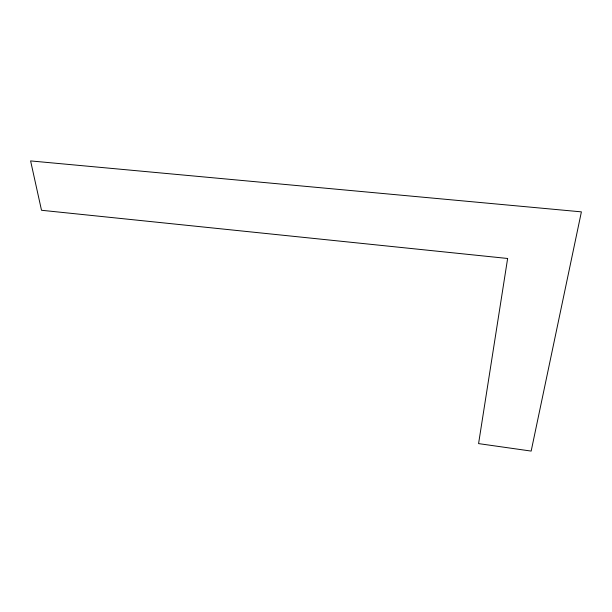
<?xml version="1.0" encoding="UTF-8"?>
<svg xmlns="http://www.w3.org/2000/svg" width="612" height="612" viewBox="0 0 612 612"><rect width="100%" height="100%" fill="white"/><g stroke="black" fill="none" stroke-linecap="round" stroke-linejoin="round"><path stroke-width="0.92" d="M507.631 258.478L478.576 443.608L531.162 451.082L581.4 211.859L30.6 160.918L41.509 210.276L507.631 258.478"/></g></svg>
